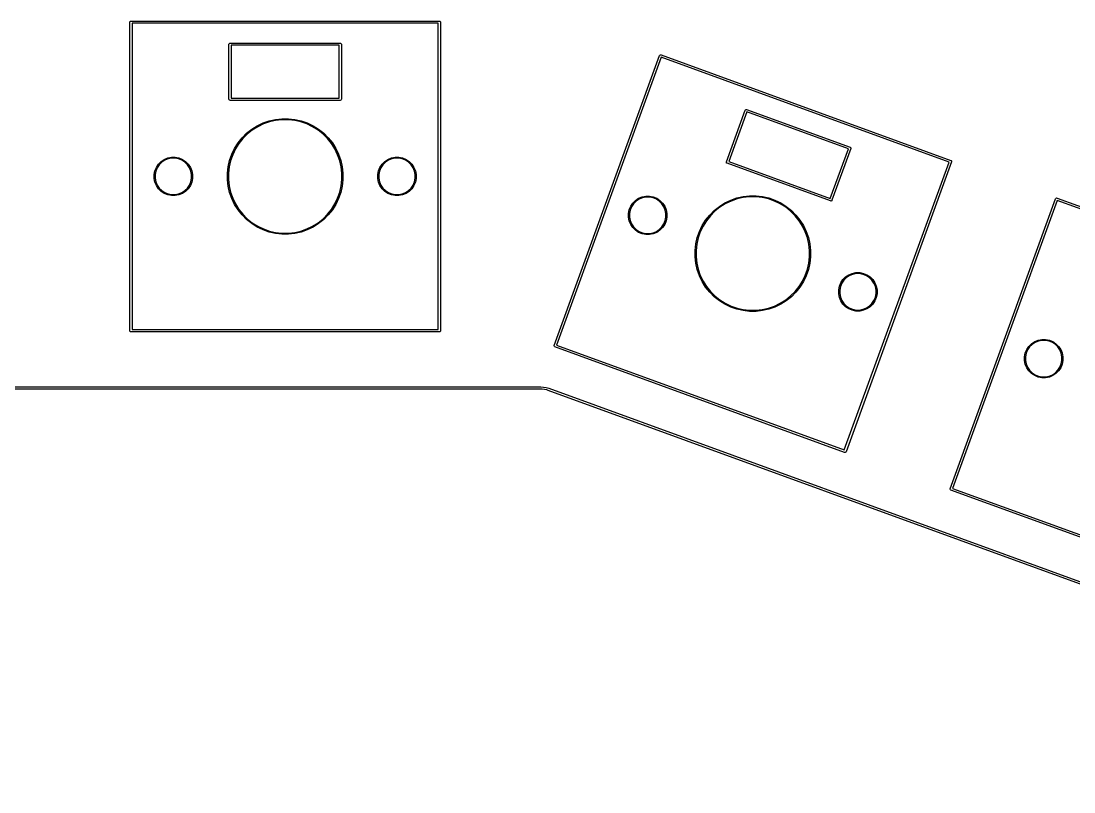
# Model space of a CAD drawing. Extents: x -11 to 295, y -114 to 10.
# Drawn here: x 44.41 to 92.2, y -103.93 to -68.95 of the extents above; entities that cross this region are included whole.
import ezdxf

# ---------------------------------------------------------------- set-up
doc = ezdxf.new("R2010")
doc.units = 0
doc.layers.add('BLACK', color=7, linetype='CONTINUOUS')

msp = doc.modelspace()

# ---------------------------------------------------------------- linework, layer by layer
at = {"layer": 'BLACK', "linetype": 'CONTINUOUS'}
for p, q in [((49.35, -69), (49.353806, -68.980866)), ((49.35, -83), (49.35, -69)), ((49.353806, -68.980866), (49.380866, -68.953806)), ((49.380866, -68.953806), (49.4, -68.95)), ((49.4, -68.95), (63.4, -68.95)), ((49.45, -69.05), (49.45, -82.95)), ((63.35, -69.05), (49.45, -69.05)), ((63.35, -82.95), (63.35, -69.05)), ((63.4, -68.95), (63.419134, -68.953806)), ((63.419134, -68.953806), (63.446194, -68.980866)), ((63.446194, -68.980866), (63.45, -69)), ((63.45, -69), (63.45, -83)), ((53.85, -70), (53.853806, -69.980866)), ((53.85, -72.5), (53.85, -70)), ((53.853806, -69.980866), (53.880866, -69.953806)), ((53.880866, -69.953806), (53.9, -69.95)), ((53.9, -69.95), (58.9, -69.95)), ((53.95, -70.05), (53.95, -72.45)), ((58.85, -70.05), (53.95, -70.05)), ((58.85, -72.45), (58.85, -70.05)), ((58.9, -69.95), (58.919134, -69.953806)), ((58.919134, -69.953806), (58.946194, -69.980866)), ((58.946194, -69.980866), (58.95, -70)), ((58.95, -70), (58.95, -72.5)), ((68.606026, -83.666606), (73.394308, -70.51091)), ((73.471176, -70.592097), (68.717097, -83.653823)), ((73.394308, -70.51091), (73.404429, -70.494232)), ((73.404429, -70.494232), (73.439112, -70.478059)), ((73.439112, -70.478059), (73.458394, -70.481026)), ((73.458394, -70.481026), (86.61409, -75.269308)), ((86.532902, -75.346176), (73.471176, -70.592097)), ((53.853806, -72.519134), (53.85, -72.5)), ((53.880866, -72.546194), (53.853806, -72.519134)), ((53.9, -72.55), (53.880866, -72.546194)), ((58.9, -72.55), (53.9, -72.55)), ((53.95, -72.45), (58.85, -72.45)), ((58.919134, -72.546194), (58.9, -72.55)), ((58.946194, -72.519134), (58.919134, -72.546194)), ((58.95, -72.5), (58.946194, -72.519134)), ((76.425854, -75.338924), (77.280904, -72.989693)), ((77.357772, -73.07088), (76.536925, -75.326141)), ((77.280904, -72.989693), (77.291025, -72.973015)), ((77.291025, -72.973015), (77.325708, -72.956842)), ((77.325708, -72.956842), (77.34499, -72.959809)), ((77.34499, -72.959809), (82.043453, -74.66991)), ((81.962265, -74.746778), (77.357772, -73.07088)), ((55.130238, -73.702539), (55.395456, -73.574816)), ((55.395456, -73.574816), (55.673307, -73.477592)), ((55.686025, -73.521739), (55.413038, -73.617262)), ((55.673307, -73.477592), (55.960296, -73.412089)), ((55.967992, -73.457382), (55.686025, -73.521739)), ((55.960296, -73.412089), (56.252815, -73.37913)), ((56.255391, -73.425), (55.967992, -73.457382)), ((56.252815, -73.37913), (56.547185, -73.37913)), ((56.544609, -73.425), (56.255391, -73.425)), ((56.832008, -73.457382), (56.544609, -73.425)), ((56.547185, -73.37913), (56.839704, -73.412089)), ((57.113975, -73.521739), (56.832008, -73.457382)), ((56.839704, -73.412089), (57.126693, -73.477592)), ((57.386962, -73.617262), (57.113975, -73.521739)), ((57.126693, -73.477592), (57.404544, -73.574816)), ((57.404544, -73.574816), (57.669762, -73.702539)), ((54.442689, -74.25084), (54.65084, -74.042689)), ((54.65084, -74.042689), (54.880988, -73.859153)), ((54.907574, -73.896622), (54.681454, -74.076946)), ((54.880988, -73.859153), (55.130238, -73.702539)), ((55.152461, -73.742749), (54.907574, -73.896622)), ((55.413038, -73.617262), (55.152461, -73.742749)), ((57.647539, -73.742749), (57.386962, -73.617262)), ((57.892426, -73.896622), (57.647539, -73.742749)), ((57.669762, -73.702539), (57.919012, -73.859153)), ((58.118546, -74.076946), (57.892426, -73.896622)), ((57.919012, -73.859153), (58.14916, -74.042689)), ((58.14916, -74.042689), (58.357311, -74.25084)), ((54.102539, -74.730238), (54.259153, -74.480988)), ((54.296622, -74.507574), (54.142749, -74.752461)), ((54.259153, -74.480988), (54.442689, -74.25084)), ((54.476946, -74.281454), (54.296622, -74.507574)), ((54.681454, -74.076946), (54.476946, -74.281454)), ((58.323054, -74.281454), (58.118546, -74.076946)), ((58.503378, -74.507574), (58.323054, -74.281454)), ((58.357311, -74.25084), (58.540847, -74.480988)), ((58.657251, -74.752461), (58.503378, -74.507574)), ((58.540847, -74.480988), (58.697461, -74.730238)), ((53.877592, -75.273307), (53.974816, -74.995456)), ((54.017262, -75.013038), (53.921739, -75.286025)), ((53.974816, -74.995456), (54.102539, -74.730238)), ((54.142749, -74.752461), (54.017262, -75.013038)), ((58.782738, -75.013038), (58.657251, -74.752461)), ((58.697461, -74.730238), (58.825184, -74.995456)), ((58.878261, -75.286025), (58.782738, -75.013038)), ((58.825184, -74.995456), (58.922408, -75.273307)), ((81.141418, -77.002039), (81.962265, -74.746778)), ((82.073337, -74.733996), (81.218287, -77.083227)), ((82.043453, -74.66991), (82.060131, -74.680031)), ((82.060131, -74.680031), (82.069346, -74.699794)), ((82.069346, -74.699794), (82.076304, -74.714715)), ((82.076304, -74.714715), (82.073337, -74.733996)), ((50.553319, -75.587528), (50.648616, -75.444906)), ((50.684181, -75.474093), (50.593894, -75.609216)), ((50.648616, -75.444906), (50.769906, -75.323616)), ((50.799093, -75.359181), (50.684181, -75.474093)), ((50.769906, -75.323616), (50.912528, -75.228319)), ((50.934216, -75.268894), (50.799093, -75.359181)), ((50.912528, -75.228319), (51.071001, -75.162677)), ((51.084356, -75.206704), (50.934216, -75.268894)), ((51.071001, -75.162677), (51.239235, -75.129213)), ((51.243745, -75.175), (51.084356, -75.206704)), ((51.239235, -75.129213), (51.410765, -75.129213)), ((51.406255, -75.175), (51.243745, -75.175)), ((51.565644, -75.206704), (51.406255, -75.175)), ((51.410765, -75.129213), (51.578999, -75.162677)), ((51.715784, -75.268894), (51.565644, -75.206704)), ((51.578999, -75.162677), (51.737472, -75.228319)), ((51.850907, -75.359181), (51.715784, -75.268894)), ((51.737472, -75.228319), (51.880094, -75.323616)), ((51.965819, -75.474093), (51.850907, -75.359181)), ((51.880094, -75.323616), (52.001384, -75.444906)), ((52.056106, -75.609216), (51.965819, -75.474093)), ((52.001384, -75.444906), (52.096681, -75.587528)), ((53.812089, -75.560296), (53.877592, -75.273307)), ((53.921739, -75.286025), (53.857382, -75.567992)), ((58.942618, -75.567992), (58.878261, -75.286025)), ((58.922408, -75.273307), (58.987911, -75.560296)), ((60.703319, -75.587528), (60.798616, -75.444906)), ((60.834181, -75.474093), (60.743894, -75.609216)), ((60.798616, -75.444906), (60.919906, -75.323616)), ((60.949093, -75.359181), (60.834181, -75.474093)), ((60.919906, -75.323616), (61.062528, -75.228319)), ((61.084216, -75.268894), (60.949093, -75.359181)), ((61.062528, -75.228319), (61.221001, -75.162677)), ((61.234356, -75.206704), (61.084216, -75.268894)), ((61.221001, -75.162677), (61.389235, -75.129213)), ((61.393745, -75.175), (61.234356, -75.206704)), ((61.389235, -75.129213), (61.560765, -75.129213)), ((61.556255, -75.175), (61.393745, -75.175)), ((61.715644, -75.206704), (61.556255, -75.175)), ((61.560765, -75.129213), (61.728999, -75.162677)), ((61.865784, -75.268894), (61.715644, -75.206704)), ((61.728999, -75.162677), (61.887472, -75.228319)), ((62.000907, -75.359181), (61.865784, -75.268894)), ((61.887472, -75.228319), (62.030094, -75.323616)), ((62.115819, -75.474093), (62.000907, -75.359181)), ((62.030094, -75.323616), (62.151384, -75.444906)), ((62.206106, -75.609216), (62.115819, -75.474093)), ((62.151384, -75.444906), (62.246681, -75.587528)), ((76.422887, -75.358205), (76.425854, -75.338924)), ((76.422887, -75.358206), (76.422887, -75.358205)), ((76.43906, -75.392889), (76.422887, -75.358206)), ((76.455738, -75.40301), (76.43906, -75.392889)), ((81.154201, -77.113111), (76.455738, -75.40301)), ((76.536925, -75.326141), (81.141418, -77.002039)), ((81.778823, -88.407902), (86.532902, -75.346176)), ((86.643974, -75.333394), (81.855692, -88.48909)), ((86.61409, -75.269308), (86.630768, -75.279429)), ((86.630768, -75.279429), (86.639983, -75.299192)), ((86.639983, -75.299192), (86.646941, -75.314113)), ((86.646941, -75.314113), (86.643974, -75.333394)), ((50.454213, -75.914235), (50.487677, -75.746001)), ((50.454213, -75.918745), (50.454213, -75.914235)), ((50.454213, -76.085765), (50.454213, -75.918745)), ((50.487677, -75.746001), (50.553319, -75.587528)), ((50.531704, -75.759356), (50.5, -75.918745)), ((50.5, -75.918745), (50.5, -76.081255)), ((50.593894, -75.609216), (50.531704, -75.759356)), ((52.118296, -75.759356), (52.056106, -75.609216)), ((52.096681, -75.587528), (52.162323, -75.746001)), ((52.15, -75.918745), (52.118296, -75.759356)), ((52.15, -76.081255), (52.15, -75.918745)), ((52.162323, -75.746001), (52.195787, -75.914235)), ((52.195787, -75.914235), (52.195787, -76.085765)), ((53.77913, -75.852815), (53.812089, -75.560296)), ((53.77913, -75.855391), (53.77913, -75.852815)), ((53.77913, -76.147185), (53.77913, -75.855391)), ((53.857382, -75.567992), (53.825, -75.855391)), ((53.825, -75.855391), (53.825, -76.144609)), ((58.975, -75.855391), (58.942618, -75.567992)), ((58.975, -76.144609), (58.975, -75.855391)), ((58.987911, -75.560296), (59.02087, -75.852815)), ((59.02087, -75.852815), (59.02087, -76.147185)), ((60.604213, -75.914235), (60.637677, -75.746001)), ((60.604213, -75.918745), (60.604213, -75.914235)), ((60.604213, -76.085765), (60.604213, -75.918745)), ((60.637677, -75.746001), (60.703319, -75.587528)), ((60.681704, -75.759356), (60.65, -75.918745)), ((60.65, -75.918745), (60.65, -76.081255)), ((60.743894, -75.609216), (60.681704, -75.759356)), ((62.268296, -75.759356), (62.206106, -75.609216)), ((62.246681, -75.587528), (62.312323, -75.746001)), ((62.3, -75.918745), (62.268296, -75.759356)), ((62.3, -76.081255), (62.3, -75.918745)), ((62.312323, -75.746001), (62.345787, -75.914235)), ((62.345787, -75.914235), (62.345787, -76.085765)), ((50.487677, -76.253999), (50.454213, -76.085765)), ((50.553319, -76.412472), (50.487677, -76.253999)), ((50.5, -76.081255), (50.531704, -76.240644)), ((50.531704, -76.240644), (50.593894, -76.390784)), ((50.648616, -76.555094), (50.553319, -76.412472)), ((50.593894, -76.390784), (50.684181, -76.525907)), ((51.965819, -76.525907), (52.056106, -76.390784)), ((52.096681, -76.412472), (52.001384, -76.555094)), ((52.056106, -76.390784), (52.118296, -76.240644)), ((52.162323, -76.253999), (52.096681, -76.412472)), ((52.118296, -76.240644), (52.15, -76.081255)), ((52.195787, -76.085765), (52.162323, -76.253999)), ((53.812089, -76.439704), (53.77913, -76.147185)), ((53.877592, -76.726693), (53.812089, -76.439704)), ((53.825, -76.144609), (53.857382, -76.432008)), ((53.857382, -76.432008), (53.921739, -76.713975)), ((58.878261, -76.713975), (58.942618, -76.432008)), ((58.987911, -76.439704), (58.922408, -76.726693)), ((58.942618, -76.432008), (58.975, -76.144609)), ((59.02087, -76.147185), (58.987911, -76.439704)), ((60.637677, -76.253999), (60.604213, -76.085765)), ((60.703319, -76.412472), (60.637677, -76.253999)), ((60.65, -76.081255), (60.681704, -76.240644)), ((60.681704, -76.240644), (60.743894, -76.390784)), ((60.798616, -76.555094), (60.703319, -76.412472)), ((60.743894, -76.390784), (60.834181, -76.525907)), ((62.115819, -76.525907), (62.206106, -76.390784)), ((62.246681, -76.412472), (62.151384, -76.555094)), ((62.206106, -76.390784), (62.268296, -76.240644)), ((62.312323, -76.253999), (62.246681, -76.412472)), ((62.268296, -76.240644), (62.3, -76.081255)), ((62.345787, -76.085765), (62.312323, -76.253999)), ((50.769906, -76.676384), (50.648616, -76.555094)), ((50.684181, -76.525907), (50.799093, -76.640819)), ((50.912528, -76.771681), (50.769906, -76.676384)), ((50.799093, -76.640819), (50.934216, -76.731106)), ((51.071001, -76.837323), (50.912528, -76.771681)), ((50.934216, -76.731106), (51.084356, -76.793296)), ((51.239235, -76.870787), (51.071001, -76.837323)), ((51.084356, -76.793296), (51.243745, -76.825)), ((51.410765, -76.870787), (51.239235, -76.870787)), ((51.243745, -76.825), (51.406255, -76.825)), ((51.406255, -76.825), (51.565644, -76.793296)), ((51.578999, -76.837323), (51.410765, -76.870787)), ((51.565644, -76.793296), (51.715784, -76.731106)), ((51.737472, -76.771681), (51.578999, -76.837323)), ((51.715784, -76.731106), (51.850907, -76.640819)), ((51.880094, -76.676384), (51.737472, -76.771681)), ((51.850907, -76.640819), (51.965819, -76.525907)), ((52.001384, -76.555094), (51.880094, -76.676384)), ((53.974816, -77.004544), (53.877592, -76.726693)), ((53.921739, -76.713975), (54.017262, -76.986962)), ((58.782738, -76.986962), (58.878261, -76.713975)), ((58.922408, -76.726693), (58.825184, -77.004544)), ((60.919906, -76.676384), (60.798616, -76.555094)), ((60.834181, -76.525907), (60.949093, -76.640819)), ((61.062528, -76.771681), (60.919906, -76.676384)), ((60.949093, -76.640819), (61.084216, -76.731106)), ((61.221001, -76.837323), (61.062528, -76.771681)), ((61.084216, -76.731106), (61.234356, -76.793296)), ((61.389235, -76.870787), (61.221001, -76.837323)), ((61.234356, -76.793296), (61.393745, -76.825)), ((61.560765, -76.870787), (61.389235, -76.870787)), ((61.393745, -76.825), (61.556255, -76.825)), ((61.556255, -76.825), (61.715644, -76.793296)), ((61.728999, -76.837323), (61.560765, -76.870787)), ((61.715644, -76.793296), (61.865784, -76.731106)), ((61.887472, -76.771681), (61.728999, -76.837323)), ((61.865784, -76.731106), (62.000907, -76.640819)), ((62.030094, -76.676384), (61.887472, -76.771681)), ((62.000907, -76.640819), (62.115819, -76.525907)), ((62.151384, -76.555094), (62.030094, -76.676384)), ((72.443588, -76.992567), (72.602061, -76.926925)), ((72.602061, -76.926925), (72.770295, -76.893461)), ((72.774805, -76.939248), (72.615416, -76.970952)), ((72.770295, -76.893461), (72.941825, -76.893461)), ((72.937315, -76.939248), (72.774805, -76.939248)), ((73.096704, -76.970952), (72.937315, -76.939248)), ((72.941825, -76.893461), (73.110059, -76.926925)), ((73.110059, -76.926925), (73.268532, -76.992567)), ((76.898307, -76.977592), (77.185296, -76.912089)), ((77.185296, -76.912089), (77.477815, -76.87913)), ((77.480391, -76.925), (77.192992, -76.957382)), ((77.477815, -76.87913), (77.772185, -76.87913)), ((77.769609, -76.925), (77.480391, -76.925)), ((78.057008, -76.957382), (77.769609, -76.925)), ((77.772185, -76.87913), (78.064704, -76.912089)), ((78.064704, -76.912089), (78.351693, -76.977592)), ((54.102539, -77.269762), (53.974816, -77.004544)), ((54.017262, -76.986962), (54.142749, -77.247539)), ((54.259153, -77.519012), (54.102539, -77.269762)), ((54.142749, -77.247539), (54.296622, -77.492426)), ((58.503378, -77.492426), (58.657251, -77.247539)), ((58.697461, -77.269762), (58.540847, -77.519012)), ((58.657251, -77.247539), (58.782738, -76.986962)), ((58.825184, -77.004544), (58.697461, -77.269762)), ((72.018737, -77.510249), (72.084379, -77.351776)), ((72.124954, -77.373464), (72.062764, -77.523604)), ((72.084379, -77.351776), (72.179676, -77.209154)), ((72.215241, -77.238341), (72.124954, -77.373464)), ((72.179676, -77.209154), (72.300966, -77.087864)), ((72.330153, -77.123429), (72.215241, -77.238341)), ((72.300966, -77.087864), (72.443588, -76.992567)), ((72.465276, -77.033142), (72.330153, -77.123429)), ((72.615416, -76.970952), (72.465276, -77.033142)), ((73.246844, -77.033142), (73.096704, -76.970952)), ((73.381967, -77.123429), (73.246844, -77.033142)), ((73.268532, -76.992567), (73.411154, -77.087864)), ((73.496879, -77.238341), (73.381967, -77.123429)), ((73.411154, -77.087864), (73.532444, -77.209154)), ((73.587166, -77.373464), (73.496879, -77.238341)), ((73.532444, -77.209154), (73.627741, -77.351776)), ((73.649356, -77.523604), (73.587166, -77.373464)), ((73.627741, -77.351776), (73.693383, -77.510249)), ((75.87584, -77.542689), (76.105988, -77.359153)), ((76.132574, -77.396622), (75.906454, -77.576946)), ((76.105988, -77.359153), (76.355238, -77.202539)), ((76.377461, -77.242749), (76.132574, -77.396622)), ((76.355238, -77.202539), (76.620456, -77.074816)), ((76.638038, -77.117262), (76.377461, -77.242749)), ((76.620456, -77.074816), (76.898307, -76.977592)), ((76.911025, -77.021739), (76.638038, -77.117262)), ((77.192992, -76.957382), (76.911025, -77.021739)), ((78.338975, -77.021739), (78.057008, -76.957382)), ((78.611962, -77.117262), (78.338975, -77.021739)), ((78.351693, -76.977592), (78.629544, -77.074816)), ((78.872539, -77.242749), (78.611962, -77.117262)), ((78.629544, -77.074816), (78.894762, -77.202539)), ((79.117426, -77.396622), (78.872539, -77.242749)), ((78.894762, -77.202539), (79.144012, -77.359153)), ((79.343546, -77.576946), (79.117426, -77.396622)), ((79.144012, -77.359153), (79.37416, -77.542689)), ((81.173483, -77.116078), (81.154201, -77.113111)), ((81.208166, -77.099905), (81.173483, -77.116078)), ((81.218287, -77.083227), (81.208166, -77.099905)), ((86.581026, -90.166606), (91.369308, -77.01091)), ((91.446176, -77.092097), (86.692097, -90.153823)), ((91.369308, -77.01091), (91.379429, -76.994232)), ((91.379429, -76.994232), (91.414112, -76.978059)), ((91.414112, -76.978059), (91.433394, -76.981026)), ((91.433394, -76.981026), (104.58909, -81.769308)), ((104.507902, -81.846176), (91.446176, -77.092097)), ((54.442689, -77.74916), (54.259153, -77.519012)), ((54.296622, -77.492426), (54.476946, -77.718546)), ((54.65084, -77.957311), (54.442689, -77.74916)), ((54.476946, -77.718546), (54.681454, -77.923054)), ((58.118546, -77.923054), (58.323054, -77.718546)), ((58.357311, -77.74916), (58.14916, -77.957311)), ((58.323054, -77.718546), (58.503378, -77.492426)), ((58.540847, -77.519012), (58.357311, -77.74916)), ((71.985273, -77.678483), (72.018737, -77.510249)), ((71.985273, -77.682993), (71.985273, -77.678483)), ((71.985273, -77.850013), (71.985273, -77.682993)), ((72.018737, -78.018247), (71.985273, -77.850013)), ((72.062764, -77.523604), (72.03106, -77.682993)), ((72.03106, -77.682993), (72.03106, -77.845503)), ((72.03106, -77.845503), (72.062764, -78.004892)), ((73.68106, -77.682993), (73.649356, -77.523604)), ((73.649356, -78.004892), (73.68106, -77.845503)), ((73.68106, -77.845503), (73.68106, -77.682993)), ((73.693383, -77.510249), (73.726847, -77.678483)), ((73.726847, -77.850013), (73.693383, -78.018247)), ((73.726847, -77.678483), (73.726847, -77.850013)), ((75.484153, -77.980988), (75.667689, -77.75084)), ((75.701946, -77.781454), (75.521622, -78.007574)), ((75.667689, -77.75084), (75.87584, -77.542689)), ((75.906454, -77.576946), (75.701946, -77.781454)), ((79.548054, -77.781454), (79.343546, -77.576946)), ((79.37416, -77.542689), (79.582311, -77.75084)), ((79.728378, -78.007574), (79.548054, -77.781454)), ((79.582311, -77.75084), (79.765847, -77.980988)), ((54.880988, -78.140847), (54.65084, -77.957311)), ((54.681454, -77.923054), (54.907574, -78.103378)), ((55.130238, -78.297461), (54.880988, -78.140847)), ((54.907574, -78.103378), (55.152461, -78.257251)), ((55.395456, -78.425184), (55.130238, -78.297461)), ((55.152461, -78.257251), (55.413038, -78.382738)), ((57.386962, -78.382738), (57.647539, -78.257251)), ((57.669762, -78.297461), (57.404544, -78.425184)), ((57.647539, -78.257251), (57.892426, -78.103378)), ((57.919012, -78.140847), (57.669762, -78.297461)), ((57.892426, -78.103378), (58.118546, -77.923054)), ((58.14916, -77.957311), (57.919012, -78.140847)), ((72.084379, -78.17672), (72.018737, -78.018247)), ((72.062764, -78.004892), (72.124954, -78.155032)), ((72.179676, -78.319342), (72.084379, -78.17672)), ((72.124954, -78.155032), (72.215241, -78.290155)), ((72.300966, -78.440632), (72.179676, -78.319342)), ((72.215241, -78.290155), (72.330153, -78.405067)), ((73.381967, -78.405067), (73.496879, -78.290155)), ((73.532444, -78.319342), (73.411154, -78.440632)), ((73.496879, -78.290155), (73.587166, -78.155032)), ((73.627741, -78.17672), (73.532444, -78.319342)), ((73.587166, -78.155032), (73.649356, -78.004892)), ((73.693383, -78.018247), (73.627741, -78.17672)), ((75.199816, -78.495456), (75.327539, -78.230238)), ((75.367749, -78.252461), (75.242262, -78.513038)), ((75.327539, -78.230238), (75.484153, -77.980988)), ((75.521622, -78.007574), (75.367749, -78.252461)), ((79.882251, -78.252461), (79.728378, -78.007574)), ((79.765847, -77.980988), (79.922461, -78.230238)), ((80.007738, -78.513038), (79.882251, -78.252461)), ((79.922461, -78.230238), (80.050184, -78.495456)), ((55.673307, -78.522408), (55.395456, -78.425184)), ((55.413038, -78.382738), (55.686025, -78.478261)), ((55.960296, -78.587911), (55.673307, -78.522408)), ((55.686025, -78.478261), (55.967992, -78.542618)), ((56.252815, -78.62087), (55.960296, -78.587911)), ((55.967992, -78.542618), (56.255391, -78.575)), ((56.547185, -78.62087), (56.252815, -78.62087)), ((56.255391, -78.575), (56.544609, -78.575)), ((56.544609, -78.575), (56.832008, -78.542618)), ((56.839704, -78.587911), (56.547185, -78.62087)), ((56.832008, -78.542618), (57.113975, -78.478261)), ((57.126693, -78.522408), (56.839704, -78.587911)), ((57.113975, -78.478261), (57.386962, -78.382738)), ((57.404544, -78.425184), (57.126693, -78.522408)), ((72.443588, -78.535929), (72.300966, -78.440632)), ((72.330153, -78.405067), (72.465276, -78.495354)), ((72.602061, -78.601571), (72.443588, -78.535929)), ((72.465276, -78.495354), (72.615416, -78.557544)), ((72.770295, -78.635035), (72.602061, -78.601571)), ((72.615416, -78.557544), (72.774805, -78.589248)), ((72.941825, -78.635035), (72.770295, -78.635035)), ((72.774805, -78.589248), (72.937315, -78.589248)), ((72.937315, -78.589248), (73.096704, -78.557544)), ((73.110059, -78.601571), (72.941825, -78.635035)), ((73.096704, -78.557544), (73.246844, -78.495354)), ((73.268532, -78.535929), (73.110059, -78.601571)), ((73.246844, -78.495354), (73.381967, -78.405067)), ((73.411154, -78.440632), (73.268532, -78.535929)), ((75.037089, -79.060296), (75.102592, -78.773307)), ((75.146739, -78.786025), (75.082382, -79.067992)), ((75.102592, -78.773307), (75.199816, -78.495456)), ((75.242262, -78.513038), (75.146739, -78.786025)), ((80.103261, -78.786025), (80.007738, -78.513038)), ((80.050184, -78.495456), (80.147408, -78.773307)), ((80.167618, -79.067992), (80.103261, -78.786025)), ((80.147408, -78.773307), (80.212911, -79.060296)), ((75.00413, -79.352815), (75.037089, -79.060296)), ((75.082382, -79.067992), (75.05, -79.355391)), ((80.2, -79.355391), (80.167618, -79.067992)), ((80.212911, -79.060296), (80.24587, -79.352815)), ((75.00413, -79.355391), (75.00413, -79.352815)), ((75.00413, -79.647185), (75.00413, -79.355391)), ((75.037089, -79.939704), (75.00413, -79.647185)), ((75.05, -79.355391), (75.05, -79.644609)), ((75.05, -79.644609), (75.082382, -79.932008)), ((80.167618, -79.932008), (80.2, -79.644609)), ((80.2, -79.644609), (80.2, -79.355391)), ((80.24587, -79.647185), (80.212911, -79.939704)), ((80.24587, -79.352815), (80.24587, -79.647185)), ((75.102592, -80.226693), (75.037089, -79.939704)), ((75.082382, -79.932008), (75.146739, -80.213975)), ((75.199816, -80.504544), (75.102592, -80.226693)), ((75.146739, -80.213975), (75.242262, -80.486962)), ((80.007738, -80.486962), (80.103261, -80.213975)), ((80.147408, -80.226693), (80.050184, -80.504544)), ((80.103261, -80.213975), (80.167618, -79.932008)), ((80.212911, -79.939704), (80.147408, -80.226693)), ((75.327539, -80.769762), (75.199816, -80.504544)), ((75.242262, -80.486962), (75.367749, -80.747539)), ((75.367749, -80.747539), (75.521622, -80.992426)), ((79.728378, -80.992426), (79.882251, -80.747539)), ((79.882251, -80.747539), (80.007738, -80.486962)), ((80.050184, -80.504544), (79.922461, -80.769762)), ((81.622259, -80.82328), (81.717556, -80.680658)), ((81.753121, -80.709845), (81.662834, -80.844968)), ((81.717556, -80.680658), (81.838846, -80.559368)), ((81.868033, -80.594933), (81.753121, -80.709845)), ((81.838846, -80.559368), (81.981468, -80.464071)), ((82.003156, -80.504646), (81.868033, -80.594933)), ((81.981468, -80.464071), (82.139941, -80.398429)), ((82.153296, -80.442456), (82.003156, -80.504646)), ((82.139941, -80.398429), (82.308175, -80.364965)), ((82.312685, -80.410752), (82.153296, -80.442456)), ((82.308175, -80.364965), (82.479705, -80.364965)), ((82.475195, -80.410752), (82.312685, -80.410752)), ((82.634584, -80.442456), (82.475195, -80.410752)), ((82.479705, -80.364965), (82.647939, -80.398429)), ((82.784724, -80.504646), (82.634584, -80.442456)), ((82.647939, -80.398429), (82.806412, -80.464071)), ((82.919847, -80.594933), (82.784724, -80.504646)), ((82.806412, -80.464071), (82.949034, -80.559368)), ((83.034759, -80.709845), (82.919847, -80.594933)), ((82.949034, -80.559368), (83.070324, -80.680658)), ((83.125046, -80.844968), (83.034759, -80.709845)), ((83.070324, -80.680658), (83.165621, -80.82328)), ((75.484153, -81.019012), (75.327539, -80.769762)), ((75.667689, -81.24916), (75.484153, -81.019012)), ((75.521622, -80.992426), (75.701946, -81.218546)), ((75.701946, -81.218546), (75.906454, -81.423054)), ((79.343546, -81.423054), (79.548054, -81.218546)), ((79.548054, -81.218546), (79.728378, -80.992426)), ((79.765847, -81.019012), (79.582311, -81.24916)), ((79.922461, -80.769762), (79.765847, -81.019012)), ((81.523153, -81.149987), (81.556617, -80.981753)), ((81.523153, -81.154497), (81.523153, -81.149987)), ((81.523153, -81.321517), (81.523153, -81.154497)), ((81.556617, -80.981753), (81.622259, -80.82328)), ((81.600644, -80.995108), (81.56894, -81.154497)), ((81.56894, -81.154497), (81.56894, -81.317007)), ((81.662834, -80.844968), (81.600644, -80.995108)), ((83.187236, -80.995108), (83.125046, -80.844968)), ((83.165621, -80.82328), (83.231263, -80.981753)), ((83.21894, -81.154497), (83.187236, -80.995108)), ((83.21894, -81.317007), (83.21894, -81.154497)), ((83.231263, -80.981753), (83.264727, -81.149987)), ((83.264727, -81.149987), (83.264727, -81.321517)), ((75.87584, -81.457311), (75.667689, -81.24916)), ((76.105988, -81.640847), (75.87584, -81.457311)), ((75.906454, -81.423054), (76.132574, -81.603378)), ((76.355238, -81.797461), (76.105988, -81.640847)), ((76.132574, -81.603378), (76.377461, -81.757251)), ((78.872539, -81.757251), (79.117426, -81.603378)), ((79.144012, -81.640847), (78.894762, -81.797461)), ((79.117426, -81.603378), (79.343546, -81.423054)), ((79.37416, -81.457311), (79.144012, -81.640847)), ((79.582311, -81.24916), (79.37416, -81.457311)), ((81.556617, -81.489751), (81.523153, -81.321517)), ((81.622259, -81.648224), (81.556617, -81.489751)), ((81.56894, -81.317007), (81.600644, -81.476396)), ((81.600644, -81.476396), (81.662834, -81.626536)), ((81.717556, -81.790846), (81.622259, -81.648224)), ((81.662834, -81.626536), (81.753121, -81.761659)), ((83.034759, -81.761659), (83.125046, -81.626536)), ((83.165621, -81.648224), (83.070324, -81.790846)), ((83.125046, -81.626536), (83.187236, -81.476396)), ((83.231263, -81.489751), (83.165621, -81.648224)), ((83.187236, -81.476396), (83.21894, -81.317007)), ((83.264727, -81.321517), (83.231263, -81.489751)), ((76.620456, -81.925184), (76.355238, -81.797461)), ((76.377461, -81.757251), (76.638038, -81.882738)), ((76.898307, -82.022408), (76.620456, -81.925184)), ((76.638038, -81.882738), (76.911025, -81.978261)), ((77.185296, -82.087911), (76.898307, -82.022408)), ((76.911025, -81.978261), (77.192992, -82.042618)), ((77.477815, -82.12087), (77.185296, -82.087911)), ((77.192992, -82.042618), (77.480391, -82.075)), ((77.772185, -82.12087), (77.477815, -82.12087)), ((77.480391, -82.075), (77.769609, -82.075)), ((77.769609, -82.075), (78.057008, -82.042618)), ((78.064704, -82.087911), (77.772185, -82.12087)), ((78.057008, -82.042618), (78.338975, -81.978261)), ((78.351693, -82.022408), (78.064704, -82.087911)), ((78.338975, -81.978261), (78.611962, -81.882738)), ((78.629544, -81.925184), (78.351693, -82.022408)), ((78.611962, -81.882738), (78.872539, -81.757251)), ((78.894762, -81.797461), (78.629544, -81.925184)), ((81.838846, -81.912136), (81.717556, -81.790846)), ((81.753121, -81.761659), (81.868033, -81.876571)), ((81.981468, -82.007433), (81.838846, -81.912136)), ((81.868033, -81.876571), (82.003156, -81.966858)), ((82.139941, -82.073075), (81.981468, -82.007433)), ((82.003156, -81.966858), (82.153296, -82.029048)), ((82.308175, -82.106539), (82.139941, -82.073075)), ((82.153296, -82.029048), (82.312685, -82.060752)), ((82.479705, -82.106539), (82.308175, -82.106539)), ((82.312685, -82.060752), (82.475195, -82.060752)), ((82.475195, -82.060752), (82.634584, -82.029048)), ((82.647939, -82.073075), (82.479705, -82.106539)), ((82.634584, -82.029048), (82.784724, -81.966858)), ((82.806412, -82.007433), (82.647939, -82.073075)), ((82.784724, -81.966858), (82.919847, -81.876571)), ((82.949034, -81.912136), (82.806412, -82.007433)), ((82.919847, -81.876571), (83.034759, -81.761659)), ((83.070324, -81.790846), (82.949034, -81.912136)), ((49.353806, -83.019134), (49.35, -83)), ((49.380866, -83.046194), (49.353806, -83.019134)), ((49.4, -83.05), (49.380866, -83.046194)), ((63.4, -83.05), (49.4, -83.05)), ((49.45, -82.95), (63.35, -82.95)), ((63.419134, -83.046194), (63.4, -83.05)), ((63.446194, -83.019134), (63.419134, -83.046194)), ((63.45, -83), (63.446194, -83.019134)), ((90.154676, -83.709154), (90.275966, -83.587864)), ((90.305153, -83.623429), (90.190241, -83.738341)), ((90.275966, -83.587864), (90.418588, -83.492567)), ((90.440276, -83.533142), (90.305153, -83.623429)), ((90.418588, -83.492567), (90.577061, -83.426925)), ((90.590416, -83.470952), (90.440276, -83.533142)), ((90.577061, -83.426925), (90.745295, -83.393461)), ((90.749805, -83.439248), (90.590416, -83.470952)), ((90.745295, -83.393461), (90.916825, -83.393461)), ((90.912315, -83.439248), (90.749805, -83.439248)), ((91.071704, -83.470952), (90.912315, -83.439248)), ((90.916825, -83.393461), (91.085059, -83.426925)), ((91.221844, -83.533142), (91.071704, -83.470952)), ((91.085059, -83.426925), (91.243532, -83.492567)), ((91.356967, -83.623429), (91.221844, -83.533142)), ((91.243532, -83.492567), (91.386154, -83.587864)), ((91.471879, -83.738341), (91.356967, -83.623429)), ((91.386154, -83.587864), (91.507444, -83.709154)), ((68.603059, -83.685887), (68.606026, -83.666606)), ((68.603059, -83.685888), (68.603059, -83.685887)), ((68.619232, -83.720571), (68.603059, -83.685888)), ((68.63591, -83.730692), (68.619232, -83.720571)), ((81.791606, -88.518974), (68.63591, -83.730692)), ((68.717097, -83.653823), (81.778823, -88.407902)), ((89.960273, -84.178483), (89.993737, -84.010249)), ((89.993737, -84.010249), (90.059379, -83.851776)), ((90.037764, -84.023604), (90.00606, -84.182993)), ((90.099954, -83.873464), (90.037764, -84.023604)), ((90.059379, -83.851776), (90.154676, -83.709154)), ((90.190241, -83.738341), (90.099954, -83.873464)), ((91.562166, -83.873464), (91.471879, -83.738341)), ((91.507444, -83.709154), (91.602741, -83.851776)), ((91.624356, -84.023604), (91.562166, -83.873464)), ((91.602741, -83.851776), (91.668383, -84.010249)), ((91.65606, -84.182993), (91.624356, -84.023604)), ((91.668383, -84.010249), (91.701847, -84.178483)), ((89.960273, -84.182993), (89.960273, -84.178483)), ((89.960273, -84.350013), (89.960273, -84.182993)), ((89.993737, -84.518247), (89.960273, -84.350013)), ((90.059379, -84.67672), (89.993737, -84.518247)), ((90.00606, -84.182993), (90.00606, -84.345503)), ((90.00606, -84.345503), (90.037764, -84.504892)), ((90.037764, -84.504892), (90.099954, -84.655032)), ((91.562166, -84.655032), (91.624356, -84.504892)), ((91.668383, -84.518247), (91.602741, -84.67672)), ((91.624356, -84.504892), (91.65606, -84.345503)), ((91.65606, -84.345503), (91.65606, -84.182993)), ((91.701847, -84.350013), (91.668383, -84.518247)), ((91.701847, -84.178483), (91.701847, -84.350013)), ((90.154676, -84.819342), (90.059379, -84.67672)), ((90.099954, -84.655032), (90.190241, -84.790155)), ((90.275966, -84.940632), (90.154676, -84.819342)), ((90.190241, -84.790155), (90.305153, -84.905067)), ((90.418588, -85.035929), (90.275966, -84.940632)), ((90.305153, -84.905067), (90.440276, -84.995354)), ((90.577061, -85.101571), (90.418588, -85.035929)), ((90.440276, -84.995354), (90.590416, -85.057544)), ((90.590416, -85.057544), (90.749805, -85.089248)), ((90.912315, -85.089248), (91.071704, -85.057544)), ((91.071704, -85.057544), (91.221844, -84.995354)), ((91.243532, -85.035929), (91.085059, -85.101571)), ((91.221844, -84.995354), (91.356967, -84.905067)), ((91.386154, -84.940632), (91.243532, -85.035929)), ((91.356967, -84.905067), (91.471879, -84.790155)), ((91.507444, -84.819342), (91.386154, -84.940632)), ((91.471879, -84.790155), (91.562166, -84.655032)), ((91.602741, -84.67672), (91.507444, -84.819342)), ((90.745295, -85.135035), (90.577061, -85.101571)), ((90.916825, -85.135035), (90.745295, -85.135035)), ((90.749805, -85.089248), (90.912315, -85.089248)), ((91.085059, -85.101571), (90.916825, -85.135035)), ((-10.25, -85.55), (68.010372, -85.55)), ((68.010372, -85.65), (-10.25, -85.65)), ((68.010372, -85.55), (68.01038, -85.550001)), ((68.010385, -85.649997), (68.010372, -85.65)), ((68.01038, -85.550001), (68.132262, -85.557062)), ((68.010393, -85.65), (68.010385, -85.649997)), ((68.065719, -85.649982), (68.010393, -85.65)), ((68.175626, -85.662805), (68.065719, -85.649982)), ((68.132262, -85.557062), (68.252525, -85.578256)), ((68.283295, -85.688325), (68.175626, -85.662805)), ((68.252525, -85.578256), (68.369403, -85.613263)), ((68.335282, -85.707255), (68.283295, -85.688325)), ((68.335286, -85.707244), (68.335282, -85.707255)), ((68.33529, -85.707244), (68.335286, -85.707244)), ((68.335297, -85.707248), (68.33529, -85.707244)), ((118.392915, -103.926774), (68.335297, -85.707248)), ((68.369403, -85.613263), (68.369499, -85.613278)), ((68.369499, -85.613278), (118.427117, -103.832804)), ((81.810887, -88.521941), (81.791606, -88.518974)), ((81.810888, -88.521941), (81.810887, -88.52194)), ((81.810887, -88.52194), (81.810887, -88.521941)), ((81.845571, -88.505768), (81.810888, -88.521941)), ((81.855692, -88.48909), (81.845571, -88.505768)), ((86.578059, -90.185887), (86.581026, -90.166606)), ((86.578059, -90.185888), (86.578059, -90.185887)), ((86.594232, -90.220571), (86.578059, -90.185888)), ((86.61091, -90.230692), (86.594232, -90.220571)), ((99.766606, -95.018974), (86.61091, -90.230692)), ((86.692097, -90.153823), (99.753823, -94.907902))]:
    msp.add_line(p, q, dxfattribs=at)

doc.saveas('drawing.dxf')
